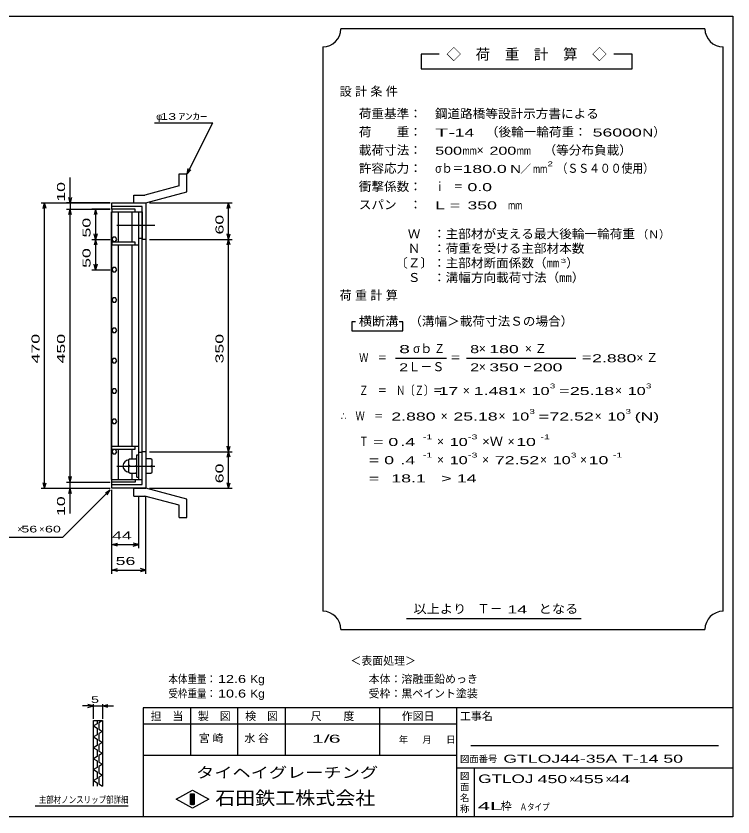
# Model space of a CAD drawing. Units: millimetres, scale not verified. Extents: x -1092 to 1039, y -770 to 632.
# Drawn here: x -143 to 1039, y -688 to 632 of the extents above; entities that cross this region are included whole.
import ezdxf
from ezdxf.enums import TextEntityAlignment as Align

# ---------------------------------------------------------------- set-up
doc = ezdxf.new("R2010")
doc.units = ezdxf.units.MM
doc.header["$LTSCALE"] = 6
doc.linetypes.add('CHAIN', pattern=[18.5, 12, -1.5, 3.5, -1.5])
for name, color, linetype, lineweight in [('0_2', 150, 'Continuous', 25), ('16', 3, 'Continuous', 25), ('19', 6, 'Continuous', 25), ('22', 4, 'Continuous', 25), ('24', 2, 'Continuous', 25), ('32', 4, 'Continuous', 25)]:
    doc.layers.add(name, color=color, linetype=linetype, lineweight=lineweight)
doc.styles.add('ベクトル', font='')
doc.styles.get('ベクトル').set_extended_font_data('ベクトル')

msp = doc.modelspace()

# ---------------------------------------------------------------- linework, layer by layer
at = {"layer": '0_2'}
for p, q in [((-1037.4, 632.1), (1038.6, 632.1)), ((1038.6, 632.1), (1038.6, -687.9)), ((1038.6, -507.9), (66.6, -507.9)), ((66.6, -507.9), (66.6, -687.9)), ((144.6, -507.9), (144.6, -585.9)), ((222.6, -585.9), (222.6, -507.9)), ((300.6, -507.9), (300.6, -585.9)), ((456.6, -585.9), (456.6, -507.9)), ((582.6, -507.9), (582.6, -687.9)), ((582.6, -534.9), (66.6, -534.9)), ((1014.6, -570.9), (606.6, -570.9)), ((66.6, -585.9), (582.6, -585.9)), ((582.6, -606.9), (1038.6, -606.9)), ((612.6, -687.9), (612.6, -606.9)), ((120.6, -658.5), (147.6, -643.5)), ((147.6, -643.5), (174.6, -658.5)), ((147.6, -673.5), (120.6, -658.5)), ((144.6, -649.5), (150.6, -649.5)), ((144.6, -667.5), (144.6, -649.5)), ((144.6, -649.5), (145.8, -649.5)), ((145.8, -649.5), (145.8, -667.5)), ((147, -667.5), (147, -649.5)), ((147, -649.5), (148.2, -649.5)), ((174.6, -658.5), (147.6, -673.5)), ((148.2, -649.5), (148.2, -667.5)), ((149.4, -667.5), (149.4, -649.5)), ((149.4, -649.5), (150.6, -649.5)), ((150.6, -649.5), (150.6, -667.5)), ((150.6, -649.5), (150.6, -667.5)), ((150.6, -667.5), (144.6, -667.5)), ((145.8, -667.5), (147, -667.5)), ((148.2, -667.5), (149.4, -667.5)), ((1038.6, -687.9), (-1037.4, -687.9))]:
    msp.add_line(p, q, dxfattribs=at)
at = {"layer": '16'}
for p, q in [((14.3, -131.5), (14.3, 309.5)), ((14.3, 309.5), (15, 309.5)), ((53, 314), (15, 314)), ((15, 314), (15, 309.5)), ((15, 309.5), (53, 309.5)), ((15, -131.5), (15, 309.5)), ((15, 309.5), (59, 309.5)), ((25.5, 259.5), (25.5, 309.5)), ((48.5, 259.5), (48.5, 309.5)), ((53, 309.5), (53, 314)), ((59, -131.5), (59, 309.5)), ((59, 309.5), (65, 309.5)), ((65, 309.5), (65, 265.5)), ((16.976, 267.45), (15, 263.972)), ((20.976, 267.478), (16.976, 267.45)), ((23, 264), (20.976, 267.478)), ((21.024, 260.55), (23, 264.028)), ((65, 265.5), (59, 265.5)), ((15, 263.972), (17.024, 260.522)), ((15, 259.5), (15, 255)), ((53, 259.5), (15, 259.5)), ((15, 255), (59, 255)), ((17.024, 260.522), (21.024, 260.55)), ((25.5, -77), (25.5, 255)), ((48.5, -77), (48.5, 255)), ((53, 255), (53, 259.5)), ((16.976, 217.45), (15, 213.972)), ((15, 213.972), (17.024, 210.522)), ((20.976, 217.478), (16.976, 217.45)), ((23, 214), (20.976, 217.478)), ((21.024, 210.55), (23, 214.028)), ((17.024, 210.522), (21.024, 210.55)), ((16.976, 167.45), (15, 163.972)), ((15, 163.972), (17.024, 160.522)), ((20.976, 167.478), (16.976, 167.45)), ((17.024, 160.522), (21.024, 160.55)), ((23, 164), (20.976, 167.478)), ((21.024, 160.55), (23, 164.028)), ((16.976, 117.45), (15, 113.972)), ((15, 113.972), (17.024, 110.522)), ((20.976, 117.478), (16.976, 117.45)), ((17.024, 110.522), (21.024, 110.55)), ((23, 114), (20.976, 117.478)), ((21.024, 110.55), (23, 114.028)), ((16.976, 67.45), (15, 63.972)), ((20.976, 67.478), (16.976, 67.45)), ((23, 64), (20.976, 67.478)), ((15, 63.972), (17.024, 60.522)), ((17.024, 60.522), (21.024, 60.55)), ((21.024, 60.55), (23, 64.028)), ((16.976, 17.45), (15, 13.972)), ((15, 13.972), (17.024, 10.522)), ((20.976, 17.478), (16.976, 17.45)), ((23, 14), (20.976, 17.478)), ((21.024, 10.55), (23, 14.028)), ((17.024, 10.522), (21.024, 10.55)), ((16.976, -32.55), (15, -36.028)), ((15, -36.028), (17.024, -39.478)), ((20.976, -32.522), (16.976, -32.55)), ((17.024, -39.478), (21.024, -39.45)), ((23, -36), (20.976, -32.522)), ((21.024, -39.45), (23, -35.972)), ((15, -81.5), (15, -77)), ((15, -77), (59, -77)), ((53, -81.5), (53, -77)), ((15, -81.5), (53, -81.5)), ((16.976, -82.55), (15, -86.028)), ((15, -86.028), (17.024, -89.478)), ((20.976, -82.522), (16.976, -82.55)), ((17.024, -89.478), (21.024, -89.45)), ((23, -86), (20.976, -82.522)), ((21.024, -89.45), (23, -85.972)), ((25.5, -131.5), (25.5, -81.5)), ((48.5, -96.5), (48.5, -81.5)), ((56, -128), (56, -91)), ((56, -91), (59, -91)), ((65, -87.5), (59, -87.5)), ((59, -128), (59, -91)), ((65, -131.5), (65, -87.5)), ((45, -97.5), (43, -99.5)), ((43, -119.5), (43, -99.5)), ((45, -97.5), (54, -97.5)), ((56, -99.5), (54, -97.5)), ((45, -109.5), (43, -107.5)), ((45, -109.5), (43, -111.5)), ((45, -109.5), (54, -109.5)), ((54, -109.5), (56, -107.5)), ((56, -111.5), (54, -109.5)), ((14.3, -131.5), (15, -131.5)), ((15, -131.5), (53, -131.5)), ((15, -136), (15, -131.5)), ((15, -131.5), (59, -131.5)), ((43, -119.5), (45, -121.5)), ((45, -121.5), (54, -121.5)), ((48.5, -131.5), (48.5, -122.5)), ((53, -131.5), (53, -136)), ((54, -121.5), (56, -119.5)), ((56, -128), (59, -128)), ((59, -131.5), (65, -131.5)), ((53, -136), (15, -136))]:
    msp.add_line(p, q, dxfattribs=at)
at = {"layer": '16', "linetype": 'CHAIN'}
for p, q in [((22.8, 287.5), (85.8, 287.5)), ((22.8, -109.5), (85.8, -109.5))]:
    msp.add_line(p, q, dxfattribs=at)
at = {"layer": '16'}
msp.add_arc((43, -109.5), 10, 90, 270, dxfattribs=at)
at = {"layer": '19'}
for p, q in [((125.61, 372.12), (138.61, 372.12)), ((125.61, 352.1), (125.61, 372.12)), ((138.61, 342.12), (138.61, 372.12)), ((125.61, 352.1), (69.28, 337.01)), ((50.99, 337.01), (69.28, 337.01)), ((50.99, 324.01), (50.99, 337.01)), ((71, 324), (138.61, 342.12)), ((15, 314), (15, 324)), ((15, 324), (71, 324)), ((65, 318), (15, 318)), ((51, 324), (71, 324)), ((65, -140), (65, 318)), ((71, 324), (71, -146)), ((71, 264), (65, 264)), ((71, -86), (65, -86)), ((79, -97.5), (71, -97.5)), ((71, -97.5), (71, -121.5)), ((81, -99.5), (79, -97.5)), ((81, -119.5), (81, -99.5)), ((71, -109.5), (79, -109.5)), ((81, -107.5), (79, -109.5)), ((79, -109.5), (81, -111.5)), ((71, -121.5), (79, -121.5)), ((79, -121.5), (81, -119.5)), ((15, -146), (15, -136)), ((15, -140), (65, -140)), ((71, -146), (15, -146)), ((50.99, -159.01), (50.99, -146.01)), ((51, -146), (71, -146)), ((138.61, -164.12), (71, -146)), ((50.99, -159.01), (69.28, -159.01)), ((125.61, -174.1), (69.28, -159.01)), ((138.61, -194.12), (138.61, -164.12)), ((125.61, -194.12), (125.61, -174.1)), ((125.61, -194.12), (138.61, -194.12))]:
    msp.add_line(p, q, dxfattribs=at)
at = {"layer": '22'}
for p, q in [((85, 456), (181, 456)), ((139, 372), (181, 456)), ((139, 372), (140.8, 380.76)), ((139, 372), (145, 378.6)), ((-54, 324), (-54, 366)), ((-54, 324), (-56.4, 333)), ((-51.6, 333), (-54, 324)), ((-102, 324), (12, 324)), ((-98.4, 315), (-96, 324)), ((-93.6, 315), (-96, 324)), ((-96, -146), (-96, 324)), ((12, 324), (-60, 324)), ((-54, 324), (-54, 314)), ((77, 324), (213.2, 324)), ((204.8, 315), (207.2, 324)), ((209.6, 315), (207.2, 324)), ((207.2, 264), (207.2, 324)), ((-60, 314), (12, 314)), ((-56.4, 305), (-54, 314)), ((-51.6, 305), (-54, 314)), ((-54, -136), (-54, 314)), ((12, 314), (-18, 314)), ((-12, 314), (-14.4, 305)), ((-9.6, 305), (-12, 314)), ((-12, 314), (-12, 264)), ((-18, 264), (12, 264)), ((-12, 264), (-14.4, 273)), ((-12, 264), (-14.4, 255)), ((-9.6, 273), (-12, 264)), ((-9.6, 255), (-12, 264)), ((-12, 264), (-12, 214)), ((77, 264), (213.2, 264)), ((207.2, 264), (204.8, 273)), ((204.8, 255), (207.2, 264)), ((207.2, 264), (209.6, 273)), ((209.6, 255), (207.2, 264)), ((207.2, -86), (207.2, 264)), ((-18, 214), (12, 214)), ((-12, 214), (-14.4, 223)), ((-9.6, 223), (-12, 214)), ((207.2, -86), (204.8, -77)), ((207.2, -86), (209.6, -77)), ((77, -86), (213.2, -86)), ((204.8, -95), (207.2, -86)), ((209.6, -95), (207.2, -86)), ((207.2, -146), (207.2, -86)), ((-54, -136), (-56.4, -127)), ((-54, -136), (-51.6, -127)), ((-96, -146), (-98.4, -137)), ((-96, -146), (-93.6, -137)), ((-60, -136), (12, -136)), ((-54, -146), (-54, -136)), ((207.2, -146), (204.8, -137)), ((207.2, -146), (209.6, -137)), ((-102, -146), (12, -146)), ((-66, -227), (12, -149)), ((-60, -146), (12, -146)), ((-56.4, -155), (-54, -146)), ((-51.6, -155), (-54, -146)), ((-54, -188), (-54, -146)), ((4.2, -153.8), (12, -149)), ((7.2, -156.8), (12, -149)), ((15, -245), (15, -149)), ((15, -287), (15, -149)), ((77, -146), (213.2, -146)), ((59, -245), (59, -158.802)), ((71, -287), (71, -158.802)), ((-186, -227), (-66, -227)), ((15, -239), (24, -236.6)), ((59, -239), (50, -236.6)), ((24, -241.4), (15, -239)), ((15, -239), (59, -239)), ((50, -241.4), (59, -239)), ((15, -281), (24, -278.6)), ((24, -283.4), (15, -281)), ((15, -281), (71, -281)), ((71, -281), (62, -278.6)), ((62, -283.4), (71, -281))]:
    msp.add_line(p, q, dxfattribs=at)
at = {"layer": '24', "color": 4}
for p, q in [((992.4, 611.1), (392.4, 611.1)), ((362.4, 581.1), (362.4, -348.9)), ((1022.4, -348.9), (1022.4, 581.1)), ((554.4, 569.1), (524.4, 569.1)), ((524.4, 569.1), (524.4, 545.1)), ((872.4, 569.1), (842.4, 569.1)), ((872.4, 545.1), (872.4, 569.1)), ((524.4, 545.1), (872.4, 545.1)), ((416.4, 128.1), (410.4, 128.1)), ((410.4, 128.1), (410.4, 113.1)), ((494.4, 128.1), (488.4, 128.1)), ((494.4, 113.1), (494.4, 128.1)), ((410.4, 113.1), (494.4, 113.1)), ((482.4, 68.1), (566.4, 68.1)), ((599.4, 68.1), (779.4, 68.1)), ((500.4, -360.9), (788.4, -360.9)), ((392.4, -378.9), (992.4, -378.9))]:
    msp.add_line(p, q, dxfattribs=at)
for centre, start, end in [((362.4, 611.1), 270, 0), ((1022.4, 611.1), 180, 270), ((362.4, -378.9), 0, 90), ((1022.4, -378.9), 90, 180)]:
    msp.add_arc(centre, 30, start, end, dxfattribs=at)
at = {"layer": '32'}
for p, q in [((-15.6, -504.9), (-33.6, -504.9)), ((-15.6, -504.9), (-24.6, -502.5)), ((-24.6, -507.3), (-15.6, -504.9)), ((-15.6, -525.9), (-15.6, -501.9)), ((-15.6, -504.9), (-0.6, -504.9)), ((-0.6, -501.9), (-0.6, -525.9)), ((-0.6, -504.9), (8.4, -502.5)), ((8.4, -507.3), (-0.6, -504.9)), ((-0.6, -504.9), (17.4, -504.9)), ((-15.6, -528.9), (-0.6, -528.9)), ((-15.6, -636.9), (-15.6, -528.9)), ((-9.6, -534.3), (-15.6, -537.9)), ((-15.6, -537.9), (-9.6, -541.5)), ((-9.6, -528.9), (-9.6, -534.3)), ((-0.6, -528.9), (-6.6, -532.5)), ((-6.6, -532.5), (-6.6, -543.3)), ((-0.6, -528.9), (-0.6, -636.9)), ((-9.6, -552.3), (-15.6, -555.9)), ((-9.6, -541.5), (-9.6, -552.3)), ((-6.6, -543.3), (-0.6, -546.9)), ((-0.6, -546.9), (-6.6, -550.5)), ((-6.6, -550.5), (-6.6, -561.3)), ((-15.6, -555.9), (-9.6, -559.5)), ((-9.6, -559.5), (-9.6, -570.3)), ((-6.6, -561.3), (-0.6, -564.9)), ((-0.6, -564.9), (-6.6, -568.5)), ((-9.6, -570.3), (-15.6, -573.9)), ((-15.6, -573.9), (-9.6, -577.5)), ((-9.6, -577.5), (-9.6, -588.3)), ((-6.6, -568.5), (-6.6, -579.3)), ((-6.6, -579.3), (-0.6, -582.9)), ((-9.6, -588.3), (-15.6, -591.9)), ((-15.6, -591.9), (-9.6, -595.5)), ((-0.6, -582.9), (-6.6, -586.5)), ((-6.6, -586.5), (-6.6, -597.3)), ((-9.6, -606.3), (-15.6, -609.9)), ((-9.6, -595.5), (-9.6, -606.3)), ((-6.6, -597.3), (-0.6, -600.9)), ((-0.6, -600.9), (-6.6, -604.5)), ((-6.6, -604.5), (-6.6, -615.3)), ((-15.6, -609.9), (-9.6, -613.5)), ((-9.6, -613.5), (-9.6, -624.3)), ((-6.6, -615.3), (-0.6, -618.9)), ((-0.6, -618.9), (-6.6, -622.5)), ((-9.6, -624.3), (-15.6, -627.9)), ((-15.6, -627.9), (-9.6, -631.5)), ((-9.6, -631.5), (-9.6, -636.9)), ((-6.6, -622.5), (-6.6, -633.3)), ((-6.6, -633.3), (-0.6, -636.9)), ((41.4, -669.9), (-111.6, -669.9))]:
    msp.add_line(p, q, dxfattribs=at)

# ---------------------------------------------------------------- texts
at = {"layer": '0_2', "style": 'ベクトル'}
for s, height, p in [('担\u3000当', 13.2, (78.6, -521.7)), ('製\u3000図', 13.2, (156.6, -521.7)), ('検\u3000図', 13.2, (234.6, -521.7)), ('尺\u3000\u3000度', 13.2, (342.6, -521.7)), ('作図日', 13.2, (492.6, -521.7)), ('工事名', 13.2, (588.6, -521.7)), ('年', 11, (487.8, -560.4)), ('月', 11, (526.8, -560.4)), ('日', 11, (565.8, -560.4)), ('図面番号', 11, (588.6, -592.2)), ('図', 11, (588.6, -620.4)), ('面', 11, (588.6, -638.4)), ('名', 11, (588.6, -656.4)), ('称', 11, (588.6, -674.4))]:
    msp.add_text(s, height=height, dxfattribs=at).set_placement(p, align=Align.MIDDLE_LEFT)
at = {"layer": '0_2', "color": 222, "style": 'ベクトル'}
for s, height, width, p in [('タイヘイグレーチング', 17.6, 1.25, (153.6, -614.7)), ('石田鉄工株式会社', 21.99, 1.1, (185.1, -656.7))]:
    msp.add_text(s, height=height, dxfattribs=dict(at, width=width)).set_placement(p, align=Align.MIDDLE_LEFT)
at = {"layer": '22', "color": 2, "style": 'ベクトル'}
for s, height, p in [('φ', 11, (88, 466.5)), ('×', 11, (-141, -213.5)), ('×', 11, (-105, -213.5)), ('＜表面処理＞', 13.2, (408, -430.5)), ('本体：', 13.2, (438, -460.5)), ('溶融亜鉛めっき', 13.2, (492, -460.5)), ('受枠：', 13.2, (438, -484.5)), ('黒ペイント塗装', 13.2, (492, -484.5)), ('×', 13.2, (768.6, -625.5)), ('×', 13.2, (828.6, -625.5)), ('枠', 13.2, (655.8, -669.9))]:
    msp.add_text(s, height=height, dxfattribs=at).set_placement(p, align=Align.MIDDLE_LEFT)
for s, height, width, p in [(' 13 ', 11, 1.6, (88, 466.5)), ('ｱﾝｶｰ', 11, 1.6, (124, 466.5)), (' 56 ', 11, 1.6, (-141, -213.5)), (' 60 ', 11, 1.6, (-102, -213.5)), (' 44 ', 13.2, 1.65, (7, -224)), (' 56 ', 13.2, 1.65, (13, -266)), ('本体重量：', 13.2, 0.85, (108, -460.5)), (' 12.6', 13.2, 1.35, (183, -460.5)), ('Kg', 13.2, 1.1, (243, -460.5)), ('受枠重量：', 13.2, 0.85, (108, -484.5)), (' 10.6', 13.2, 1.35, (183, -484.5)), ('Kg', 13.2, 1.1, (243, -484.5)), ('1/', 13.2, 2, (344.4, -558.9)), (' 6 ', 13.2, 2, (362.4, -558.9)), ('GTLOJ44-35A T-14 50                 ', 13.2, 1.65, (660, -591.9)), ('GTLOJ', 14.08, 1.5, (618.6, -624.9)), (' 450 ', 13.2, 1.65, (708.6, -625.5)), (' 455 ', 13.2, 1.65, (768.6, -625.5)), (' 44 ', 13.2, 1.65, (828.6, -625.5)), ('4L', 13.2, 2.05, (618, -669.9)), ('Ａタイプ', 11, 0.8, (687, -671.4))]:
    msp.add_text(s, height=height, dxfattribs=dict(at, width=width)).set_placement(p, align=Align.MIDDLE_LEFT)
at = {"layer": '22', "color": 2, "style": 'ベクトル', "width": 1.65}
for s, p in [(' 10 ', (-69, 318)), (' 50 ', (-27, 259)), (' 60 ', (192.2, 264)), (' 50 ', (-27, 209)), (' 470 ', (-111, 51.5)), (' 450 ', (-69, 51.5)), (' 350 ', (192.2, 51.5)), (' 60 ', (192.2, -146)), (' 10 ', (-69, -200))]:
    msp.add_text(s, height=13.2, rotation=90, dxfattribs=at).set_placement(p, align=Align.MIDDLE_LEFT)
at = {"layer": '22', "color": 2, "char_height": 13.2, "attachment_point": 4, "style": 'ベクトル'}
for s, insert in [('\\T1.25;宮崎\u3000', (158.1, -558.9)), ('\\T1.25;水谷\u3000', (233.1, -558.9))]:
    msp.add_mtext(s, dxfattribs=dict(at, insert=insert))
at = {"layer": '24', "style": 'ベクトル'}
for s, height, p in [('◇\u3000荷\u3000重\u3000計\u3000算\u3000◇', 17.6, (566.4, 569.1)), ('）', 14.52, (907.2, 441)), ('×', 14.52, (616.2, 411)), ('／', 13.2, (687.9, 380.1)), ('（Ｎ）', 13.2, (880.8, 272.1)), ('）', 14.52, (763.8, 225)), ('σｂ', 14.52, (511.2, 84)), ('×', 14.52, (619.8, 84)), ('Ｌ－Ｓ', 14.52, (503.4, 54)), ('×', 14.52, (619.8, 54)), ('×', 14.52, (593.4, 15)), ('×', 14.52, (685.8, 15)), ('×', 14.52, (844.2, 15)), ('×', 14.52, (556.8, -27)), ('×', 14.52, (652.2, -27)), ('×', 14.52, (810.6, -27)), ('×', 14.52, (550.8, -69)), ('×', 14.52, (667.2, -69)), ('×', 14.52, (550.8, -99)), ('×', 14.52, (625.2, -99)), ('×', 14.52, (720.6, -99)), ('×', 14.52, (786.6, -99)), ('Ｔ－', 15.4, (616.8, -344.4))]:
    msp.add_text(s, height=height, dxfattribs=at).set_placement(p, align=Align.MIDDLE_LEFT)
for s, height, width, p in [('荷重基準：\u3000', 14.52, 1.05, (421.8, 471)), ('鋼道路橋等設計示方書による', 14.52, 1.05, (547.2, 471)), ('荷\u3000\u3000重：\u3000', 14.52, 1.05, (421.8, 441)), ('（後輪一輪荷重：', 14.52, 1.05, (631.2, 441)), ('T-', 13.2, 2, (547.8, 440.1)), (' 14 ', 13.2, 1.65, (571.8, 440.1)), (' 56000', 13.2, 1.65, (799.2, 440.1)), ('N', 13.2, 1.4, (889.2, 440.1)), ('載荷寸法：\u3000', 14.52, 1.05, (421.8, 411)), ('500', 13.2, 1.5, (547.8, 410.1)), ('mm', 13.2, 0.8, (592.8, 410.1)), ('200', 13.2, 1.5, (637.2, 410.1)), ('mm', 13.2, 0.8, (682.2, 410.1)), ('\u3000（等分布負載）', 14.52, 1.05, (705.6, 411)), ('許容応力：\u3000', 14.52, 1.05, (421.8, 381)), ('σｂ＝', 14.52, 0.9, (547.8, 381)), ('180.0', 13.2, 1.65, (592.8, 380.1)), ('N', 13.2, 1.4, (671.4, 380.1)), ('mm', 13.2, 0.8, (708.9, 380.1)), ('2', 7.918, 1.5, (732.9, 388.5)), ('（ＳＳ４００使用）', 14.52, 0.9, (747.9, 381)), ('衝撃係数：\u3000', 14.52, 1.05, (421.8, 351)), ('ｉ\u3000＝', 14.52, 0.75, (547.8, 351)), (' 0.0', 13.2, 1.65, (592.8, 350.1)), ('スパン\u3000：\u3000', 14.52, 1.05, (421.8, 321)), ('L =', 13.2, 1.65, (547.8, 320.1)), (' 350 ', 13.2, 1.65, (592.8, 320.1)), ('mm', 13.2, 0.8, (667.8, 320.1)), ('\u3000Ｗ\u3000：主部材が支える最大後輪一輪荷重', 14.52, 1.05, (481.8, 273)), ('\u3000Ｎ\u3000：荷重を受ける主部材本数', 14.52, 1.05, (481.8, 249)), ('〔Ｚ〕：主部材断面係数（㎜', 14.52, 1.05, (481.8, 225)), ('3', 6.598, 1.8, (754.8, 228.6)), ('\u3000Ｓ\u3000：溝幅方向載荷寸法（㎜）', 14.52, 1.05, (481.8, 201)), ('横断溝', 14.52, 1.1, (421.8, 129)), ('\u3000（溝幅＞載荷寸法Ｓの場合）', 14.52, 1.05, (484.2, 129)), ('8', 13.2, 1.8, (488.4, 83.1)), ('Ｚ', 14.52, 0.9, (546, 84)), ('8', 13.2, 1.5, (605.4, 83.1)), (' 180 ', 13.2, 1.65, (628.8, 83.1)), ('Ｗ\u3000＝', 14.52, 0.75, (422.4, 69)), ('＝', 14.52, 0.9, (572.4, 69)), ('＝', 14.52, 0.9, (788.4, 69)), ('2.880', 13.2, 1.65, (806.4, 68.1)), ('2', 13.2, 1.5, (488.4, 53.1)), ('2', 13.2, 1.5, (605.4, 53.1)), (' 350 ', 13.2, 1.65, (628.8, 53.1)), ('－', 14.52, 0.75, (691.8, 54)), (' 200 ', 13.2, 1.65, (700.8, 53.1)), ('3', 7.918, 1.5, (736.8, 22.5)), ('3', 7.918, 1.5, (895.2, 22.5)), ('Ｚ\u3000＝\u3000Ｎ〔Ｚ〕＝', 14.52, 0.75, (422.4, 15)), (' 17 ', 13.2, 1.65, (545.4, 14.1)), ('1.481', 13.2, 1.65, (611.4, 14.1)), ('10', 13.2, 1.5, (706.8, 14.1)), ('=', 13.2, 1.7, (751.8, 14.1)), ('25.18', 13.2, 1.65, (769.8, 14.1)), ('10', 13.2, 1.5, (865.2, 14.1)), ('∴\u3000Ｗ\u3000＝', 14.52, 0.75, (392.4, -27)), (' 2.880', 13.2, 1.65, (467.4, -27.9)), ('25.18', 13.2, 1.65, (577.8, -27.9)), ('10', 13.2, 1.5, (673.2, -27.9)), ('3', 7.918, 1.5, (703.2, -19.5)), ('=', 13.2, 1.7, (718.2, -27.9)), ('72.52', 13.2, 1.65, (736.2, -27.9)), ('10', 13.2, 1.5, (831.6, -27.9)), ('3', 7.918, 1.5, (861.6, -19.5)), ('(N)', 13.2, 1.65, (876.6, -27.9)), ('Ｔ', 14.52, 0.75, (422.4, -69)), (' = 0', 13.2, 1.65, (437.4, -69.9)), (' .4 ', 13.2, 1.65, (482.4, -69.9)), ('-1', 7.918, 1.65, (527.4, -61.5)), ('10', 13.2, 1.5, (571.8, -69.9)), ('-3', 7.918, 1.65, (601.8, -61.5)), ('×Ｗ', 14.52, 1.1, (625.2, -69)), (' 10 ', 13.2, 1.65, (673.2, -69.9)), ('-1', 7.918, 1.65, (721.2, -61.5)), ('-1', 7.918, 1.65, (527.4, -91.5)), ('-3', 7.918, 1.65, (601.8, -91.5)), ('3', 7.918, 1.5, (771.6, -91.5)), ('-1', 7.918, 1.65, (840.6, -91.5)), ('  = 0', 13.2, 1.65, (422.4, -99.9)), (' .4 ', 13.2, 1.65, (482.4, -99.9)), ('10', 13.2, 1.5, (571.8, -99.9)), ('72.52', 13.2, 1.65, (646.2, -99.9)), ('10', 13.2, 1.5, (741.6, -99.9)), (' 10 ', 13.2, 1.65, (792.6, -99.9)), ('  =', 13.2, 1.65, (422.4, -129.9)), (' 18.1', 13.2, 1.65, (467.4, -129.9)), ('>', 13.2, 1.7, (557.4, -129.9)), (' 14 ', 13.2, 1.65, (575.4, -129.9)), ('以上より\u3000', 14.52, 1.1, (511.8, -345)), (' 14 ', 13.2, 1.65, (658.8, -345.9)), ('となる', 14.52, 1.1, (718.2, -345))]:
    msp.add_text(s, height=height, dxfattribs=dict(at, width=width)).set_placement(p, align=Align.MIDDLE_LEFT)
at = {"layer": '24', "char_height": 14.52, "attachment_point": 4, "style": 'ベクトル'}
for s, insert in [('\\T1.28;設計条件', (390.3, 507)), ('\\T1.28;荷重計算', (390.3, 171)), ('\\T1.42;×Ｚ', (695.7, 84)), ('\\T1.42;×Ｚ', (879.3, 69))]:
    msp.add_mtext(s, dxfattribs=dict(at, insert=insert))
at = {"layer": '32', "color": 2, "style": 'ベクトル'}
for s, width, p in [(' 5 ', 1.6, (-26.1, -494.4)), ('主部材ノンスリップ部詳細', 0.8, (-105.6, -659.4))]:
    msp.add_text(s, height=11, dxfattribs=dict(at, width=width)).set_placement(p, align=Align.MIDDLE_LEFT)

doc.saveas('drawing.dxf')
